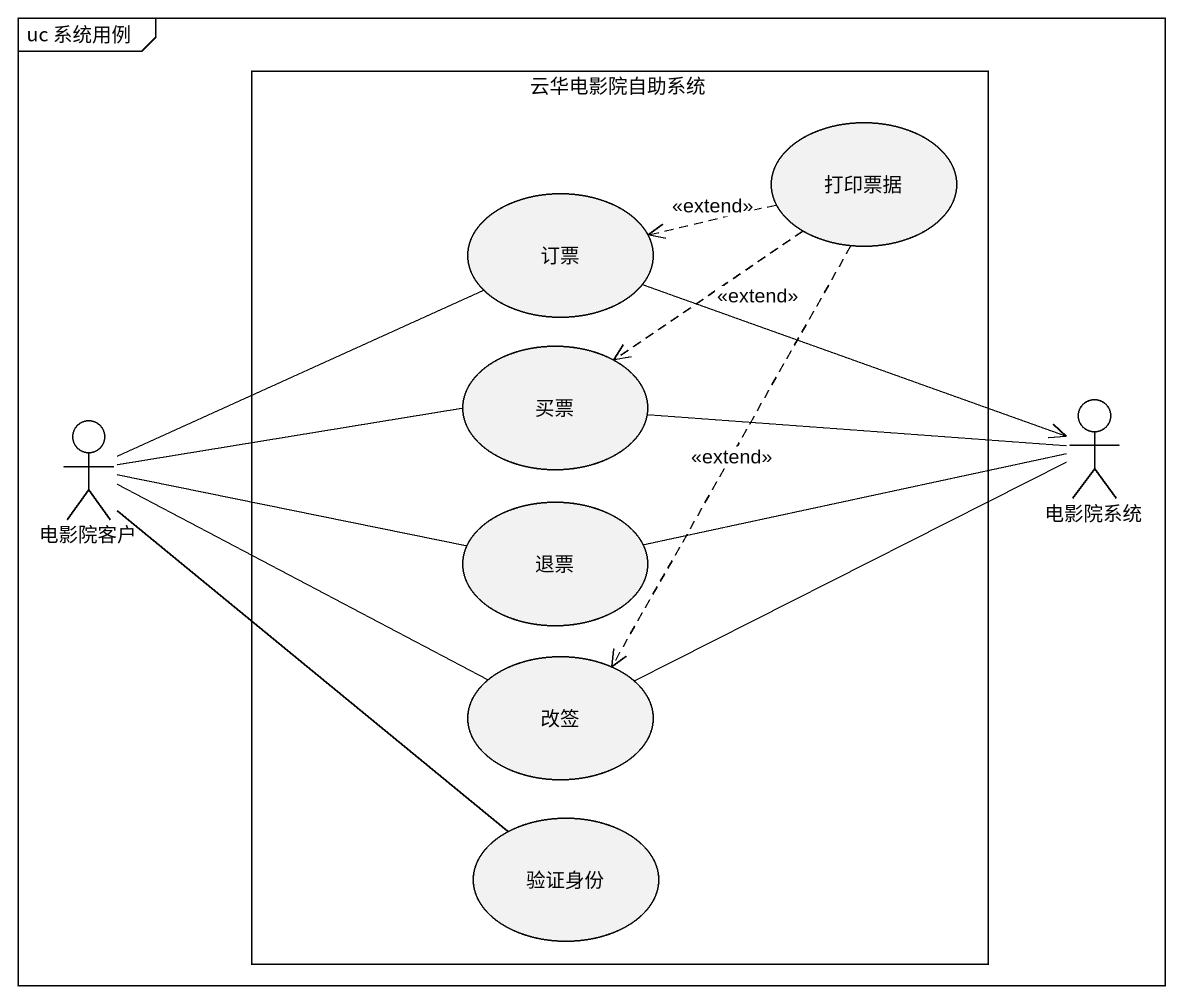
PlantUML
@startuml
mainframe uc 系统用例
rectangle 云华电影院自助系统 {
  usecase 打印票据
  usecase 订票
  usecase 买票
  usecase 退票
  usecase 改签
  usecase 验证身份
}
actor 电影院系统
actor 电影院客户
打印票据 .left.> 订票 : <<extend>>
打印票据 ..> 买票 : <<extend>>
打印票据 ..> 改签 : <<extend>>
买票 -right- 电影院系统
电影院系统 <-left- 订票
电影院客户 -right- 订票
电影院客户 -right- 买票
电影院客户 -right- 退票
电影院客户 -right- 改签
电影院客户 -- 验证身份
退票 -right- 电影院系统
改签 -right- 电影院系统
@enduml
